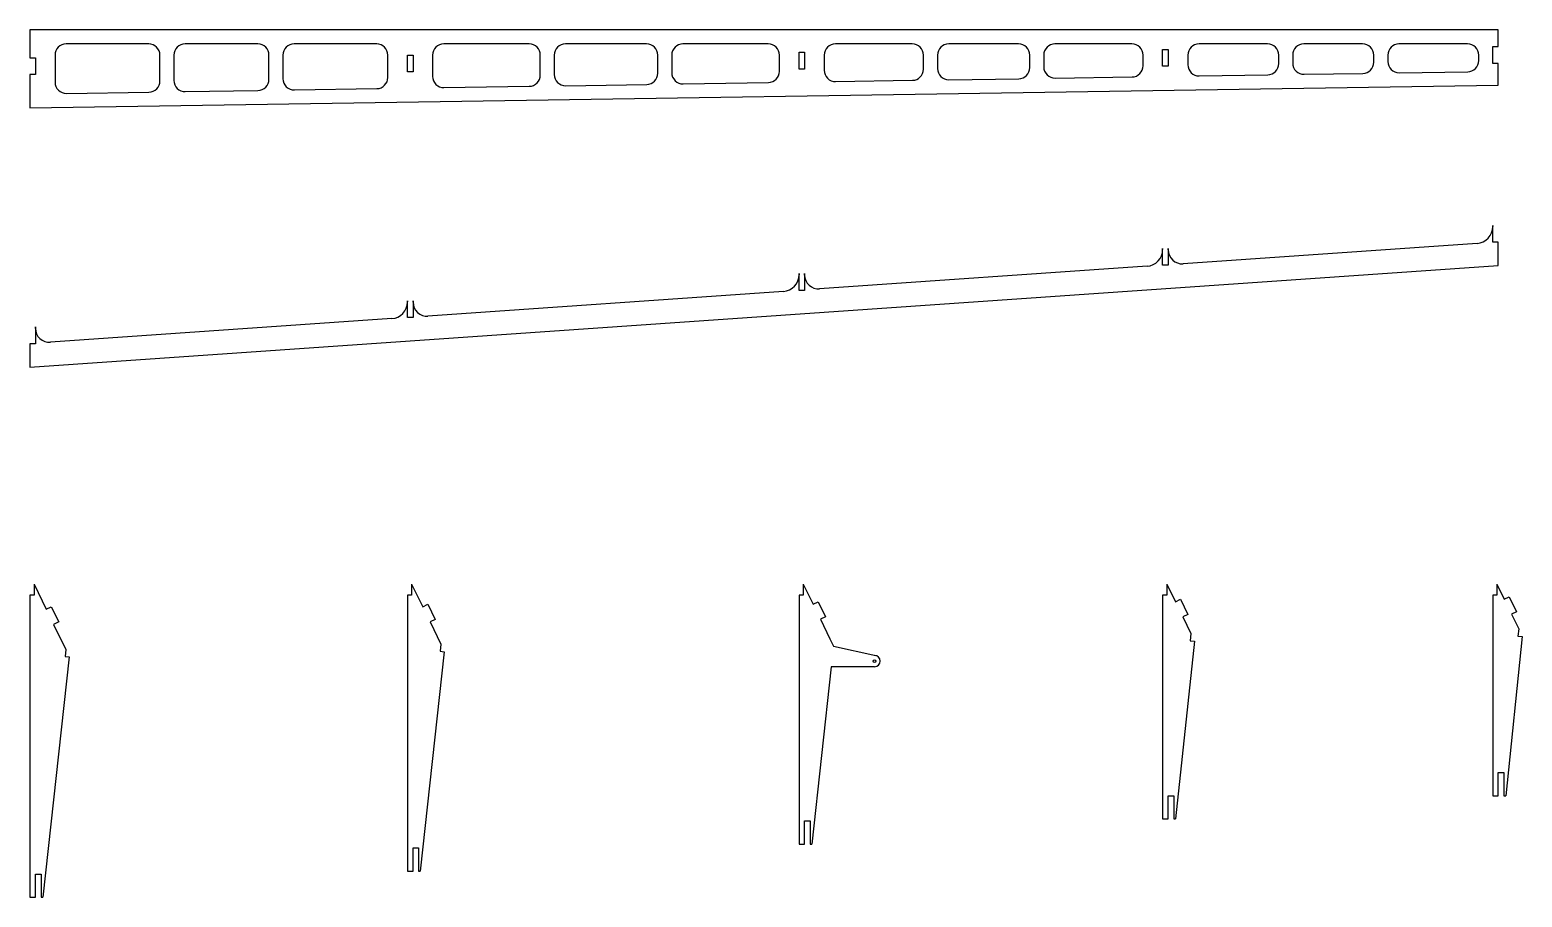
# Model space of a CAD drawing. Header units: millimetres. Extents: x -11497 to 404, y -3854 to 414.
# Drawn here: x -5068 to -4534, y -3466 to -3156 of the extents above; entities that cross this region are included whole.
import ezdxf

# ---------------------------------------------------------------- set-up
doc = ezdxf.new("R2010")
doc.units = ezdxf.units.MM
doc.layers.add('细线层', color=4, linetype='Continuous', lineweight=25)

msp = doc.modelspace()

# ---------------------------------------------------------------- linework, layer by layer
at = {"layer": '细线层'}
for p, q in [((-5067.9508, -3156.3957), (-5067.9508, -3166.3957)), ((-4542.9508, -3156.3957), (-5067.9508, -3156.3957)), ((-4542.9508, -3162.3957), (-4542.9508, -3156.3957)), ((-5025.4508, -3161.3957), (-5054.9508, -3161.3957)), ((-4986.4508, -3161.3957), (-5012.4508, -3161.3957)), ((-4943.9508, -3161.3957), (-4973.4508, -3161.3957)), ((-4889.4508, -3161.3957), (-4919.9508, -3161.3957)), ((-4847.4508, -3161.3957), (-4876.4508, -3161.3957)), ((-4803.9508, -3161.3957), (-4834.4508, -3161.3957)), ((-4752.4508, -3161.3957), (-4779.9508, -3161.3957)), ((-4714.4508, -3161.3957), (-4739.4508, -3161.3957)), ((-4673.9508, -3161.3957), (-4701.4508, -3161.3957)), ((-4625.4508, -3161.3957), (-4649.9508, -3161.3957)), ((-4591.4508, -3161.3957), (-4612.4508, -3161.3957)), ((-4553.9508, -3161.3957), (-4578.4508, -3161.3957)), ((-5058.9508, -3165.3957), (-5058.9508, -3175.1194)), ((-5021.4508, -3174.6626), (-5021.4508, -3165.3957)), ((-5016.4508, -3165.3957), (-5016.4508, -3174.4613)), ((-4982.4508, -3174.0586), (-4982.4508, -3165.3957)), ((-4977.4508, -3165.3957), (-4977.4508, -3173.8573)), ((-4939.9508, -3173.4005), (-4939.9508, -3165.3957)), ((-4923.9508, -3165.3957), (-4923.9508, -3173.0288)), ((-4885.4508, -3172.5565), (-4885.4508, -3165.3957)), ((-4880.4508, -3165.3957), (-4880.4508, -3172.3552)), ((-4843.4508, -3171.9061), (-4843.4508, -3165.3957)), ((-4838.4508, -3165.3957), (-4838.4508, -3171.7048)), ((-4799.9508, -3171.2325), (-4799.9508, -3165.3957)), ((-4783.9508, -3165.3957), (-4783.9508, -3170.8608)), ((-4748.4508, -3170.4349), (-4748.4508, -3165.3957)), ((-4743.4508, -3165.3957), (-4743.4508, -3170.2336)), ((-4710.4508, -3169.8465), (-4710.4508, -3165.3957)), ((-4705.4508, -3165.3957), (-4705.4508, -3169.6452)), ((-4669.9508, -3169.2193), (-4669.9508, -3165.3957)), ((-4653.9508, -3165.3957), (-4653.9508, -3168.8476)), ((-4621.4508, -3168.4682), (-4621.4508, -3165.3957)), ((-4616.4508, -3165.3957), (-4616.4508, -3168.2669)), ((-4587.4508, -3167.9417), (-4587.4508, -3165.3957)), ((-4582.4508, -3165.3957), (-4582.4508, -3167.7404)), ((-4549.9508, -3167.361), (-4549.9508, -3165.3957)), ((-4542.9508, -3176.1917), (-4542.9508, -3168.3957)), ((-5067.9508, -3172.3957), (-5067.9508, -3184.3218)), ((-4779.8888, -3174.8603), (-4752.3888, -3174.4345)), ((-4739.3888, -3174.2331), (-4714.3888, -3173.846)), ((-4701.3888, -3173.6447), (-4673.8888, -3173.2188)), ((-4649.8888, -3172.8472), (-4625.3888, -3172.4677)), ((-4612.3888, -3172.2664), (-4591.3888, -3171.9412)), ((-4578.3888, -3171.7399), (-4553.8888, -3171.3605)), ((-5067.9508, -3184.3218), (-4542.9508, -3176.1917)), ((-5054.8888, -3179.1189), (-5025.3888, -3178.6621)), ((-5012.3888, -3178.4608), (-4986.3888, -3178.0582)), ((-4973.3888, -3177.8568), (-4943.8888, -3177.4)), ((-4919.8888, -3177.0283), (-4889.3888, -3176.556)), ((-4876.3888, -3176.3547), (-4847.3888, -3175.9056)), ((-4834.3888, -3175.7043), (-4803.8888, -3175.232)), ((-4544.9508, -3226.3241), (-4544.9508, -3226.7256)), ((-4550.5359, -3232.7112), (-4655.6051, -3239.9932)), ((-4542.9508, -3240.5855), (-4542.9508, -3232.3241)), ((-4662.9508, -3234.5023), (-4662.9508, -3234.9037)), ((-4660.9508, -3235.0052), (-4660.9508, -3234.5023)), ((-5067.9508, -3276.9714), (-4542.9508, -3240.5855)), ((-4792.9508, -3243.5121), (-4792.9508, -3243.9136)), ((-4790.9508, -3244.015), (-4790.9508, -3243.5121)), ((-4668.5359, -3240.8894), (-4785.6051, -3249.003)), ((-4932.9508, -3253.215), (-4932.9508, -3253.6165)), ((-4930.9508, -3253.7179), (-4930.9508, -3253.215)), ((-4798.5359, -3249.8992), (-4925.6051, -3258.7059)), ((-4938.5359, -3259.6021), (-5060.6051, -3268.0623)), ((-5065.9508, -3263.0743), (-5065.9508, -3262.5714)), ((-5067.9508, -3268.5714), (-5067.9508, -3276.9714)), ((-5066.4508, -3354.4859), (-5066.4508, -3358.4859)), ((-5066.4508, -3354.4859), (-5062.067, -3363.4738)), ((-4931.4508, -3354.4859), (-4931.4508, -3358.4859)), ((-4931.4508, -3354.4859), (-4927.5054, -3362.575)), ((-4791.4508, -3354.4859), (-4791.4508, -3358.4859)), ((-4791.4508, -3354.4859), (-4787.9438, -3361.6762)), ((-4661.4508, -3354.4859), (-4661.4508, -3358.4859)), ((-4661.4508, -3354.4859), (-4658.3822, -3360.7774)), ((-4543.4508, -3354.4859), (-4543.4508, -3358.4859)), ((-4543.4508, -3354.4859), (-4540.8205, -3359.8786)), ((-5066.4508, -3358.4859), (-5067.9508, -3358.4859)), ((-5067.9508, -3358.4859), (-5067.9508, -3466.3558)), ((-4931.4508, -3358.4859), (-4932.9508, -3358.4859)), ((-4932.9508, -3358.4859), (-4932.9508, -3457.0351)), ((-4791.4508, -3358.4859), (-4792.9508, -3358.4859)), ((-4792.9508, -3358.4859), (-4792.9508, -3447.3686)), ((-4787.9438, -3361.6762), (-4786.1462, -3360.7995)), ((-4786.1462, -3360.7995), (-4783.516, -3366.1923)), ((-4661.4508, -3358.4859), (-4662.9508, -3358.4859)), ((-4662.9508, -3358.4859), (-4662.9508, -3438.3939)), ((-4658.3822, -3360.7774), (-4656.5846, -3359.9007)), ((-4656.5846, -3359.9007), (-4653.9543, -3365.2935)), ((-4543.4508, -3358.4859), (-4544.9508, -3358.4859)), ((-4544.9508, -3358.4859), (-4544.9508, -3430.1085)), ((-4540.8205, -3359.8786), (-4539.0229, -3359.0019)), ((-4539.0229, -3359.0019), (-4536.3927, -3364.3947)), ((-5062.067, -3363.4738), (-5060.2695, -3362.5971)), ((-5060.2695, -3362.5971), (-5057.6392, -3367.9898)), ((-4927.5054, -3362.575), (-4925.7078, -3361.6983)), ((-4925.7078, -3361.6983), (-4923.0776, -3367.0911)), ((-4783.516, -3366.1923), (-4785.3136, -3367.069)), ((-4653.9543, -3365.2935), (-4655.7519, -3366.1702)), ((-4655.7519, -3366.1702), (-4652.8288, -3372.1635)), ((-4536.3927, -3364.3947), (-4538.1903, -3365.2714)), ((-4538.1903, -3365.2714), (-4535.6473, -3370.4853)), ((-5057.6392, -3367.9898), (-5059.4368, -3368.8666)), ((-5059.4368, -3368.8666), (-5055.0664, -3377.8273)), ((-4923.0776, -3367.0911), (-4924.8752, -3367.9678)), ((-4924.8752, -3367.9678), (-4920.9872, -3375.9394)), ((-4785.3136, -3367.069), (-4781.9421, -3373.9814)), ((-4535.6473, -3370.4853), (-4535.9109, -3373.0383)), ((-4535.6473, -3370.4853), (-4535.9109, -3373.0383)), ((-4920.9872, -3375.9394), (-4921.2647, -3378.4782)), ((-4920.9872, -3375.9394), (-4921.2647, -3378.4782)), ((-4781.9421, -3373.9814), (-4780.6431, -3376.6448)), ((-4780.6431, -3376.6448), (-4765.5135, -3380.0343)), ((-4651.6061, -3374.8686), (-4658.3135, -3438.3939)), ((-4652.8288, -3372.1635), (-4653.0978, -3374.7111)), ((-4652.8288, -3372.1635), (-4653.0978, -3374.7111)), ((-4653.0978, -3374.7111), (-4651.6061, -3374.8686)), ((-4653.0978, -3374.7111), (-4651.6061, -3374.8686)), ((-4534.4188, -3373.1923), (-4540.2945, -3430.1085)), ((-4535.9109, -3373.0383), (-4534.4188, -3373.1923)), ((-4535.9109, -3373.0383), (-4534.4188, -3373.1923)), ((-5053.8561, -3380.528), (-5063.3546, -3466.3558)), ((-5055.0664, -3377.8273), (-5055.347, -3380.363)), ((-5055.0664, -3377.8273), (-5055.347, -3380.363)), ((-5055.347, -3380.363), (-5053.8561, -3380.528)), ((-5055.347, -3380.363), (-5053.8561, -3380.528)), ((-4919.7736, -3378.6413), (-4928.3437, -3457.0351)), ((-4921.2647, -3378.4782), (-4919.7736, -3378.6413)), ((-4921.2647, -3378.4782), (-4919.7736, -3378.6413)), ((-4781.5099, -3383.9859), (-4788.3298, -3447.3686)), ((-4765.9508, -3383.9859), (-4781.5099, -3383.9859)), ((-4542.9508, -3430.1085), (-4542.9508, -3421.8585)), ((-4542.9508, -3421.8585), (-4540.9508, -3421.8585)), ((-4540.9508, -3421.8585), (-4540.9508, -3430.1085)), ((-4660.9508, -3438.3939), (-4660.9508, -3430.1439)), ((-4660.9508, -3430.1439), (-4658.9508, -3430.1439)), ((-4658.9508, -3430.1439), (-4658.9508, -3438.3939)), ((-4544.9508, -3430.1085), (-4542.9508, -3430.1085)), ((-4540.9508, -3430.1085), (-4540.2945, -3430.1085)), ((-4790.9508, -3447.3686), (-4790.9508, -3439.1186)), ((-4790.9508, -3439.1186), (-4788.9508, -3439.1186)), ((-4788.9508, -3439.1186), (-4788.9508, -3447.3686)), ((-4662.9508, -3438.3939), (-4660.9508, -3438.3939)), ((-4658.9508, -3438.3939), (-4658.3135, -3438.3939)), ((-4930.9508, -3457.0351), (-4930.9508, -3448.7851)), ((-4930.9508, -3448.7851), (-4928.9508, -3448.7851)), ((-4928.9508, -3448.7851), (-4928.9508, -3457.0351)), ((-4792.9508, -3447.3686), (-4790.9508, -3447.3686)), ((-4788.9508, -3447.3686), (-4788.3298, -3447.3686)), ((-4932.9508, -3457.0351), (-4930.9508, -3457.0351)), ((-4928.9508, -3457.0351), (-4928.3437, -3457.0351)), ((-5065.9508, -3466.3558), (-5065.9508, -3458.1058)), ((-5065.9508, -3458.1058), (-5063.9508, -3458.1058)), ((-5063.9508, -3458.1058), (-5063.9508, -3466.3558)), ((-5067.9508, -3466.3558), (-5065.9508, -3466.3558)), ((-5063.9508, -3466.3558), (-5063.3546, -3466.3558))]:
    msp.add_line(p, q, dxfattribs=at)
for points in [[(-4662.9508, -3163.3957), (-4660.9508, -3163.3957), (-4660.9508, -3169.3957), (-4662.9508, -3169.3957)], [(-4932.9508, -3165.3957), (-4930.9508, -3165.3957), (-4930.9508, -3171.3957), (-4932.9508, -3171.3957)], [(-4792.9508, -3164.3957), (-4790.9508, -3164.3957), (-4790.9508, -3170.3957), (-4792.9508, -3170.3957)]]:
    msp.add_lwpolyline(points, close=True, dxfattribs=at)
for points in [[(-4542.9508, -3168.3957), (-4544.9508, -3168.3957), (-4544.9508, -3162.3957), (-4542.9508, -3162.3957)], [(-5067.9508, -3166.3957), (-5065.9508, -3166.3957), (-5065.9508, -3172.3957), (-5067.9508, -3172.3957)], [(-4542.9508, -3232.3241), (-4544.9508, -3232.3241), (-4544.9508, -3226.3241)], [(-4660.9508, -3234.5023), (-4660.9508, -3240.5023), (-4662.9508, -3240.5023), (-4662.9508, -3234.5023)], [(-4790.9508, -3243.5121), (-4790.9508, -3249.5121), (-4792.9508, -3249.5121), (-4792.9508, -3243.5121)], [(-4930.9508, -3253.215), (-4930.9508, -3259.215), (-4932.9508, -3259.215), (-4932.9508, -3253.215)], [(-5065.9508, -3262.5714), (-5065.9508, -3268.5714), (-5067.9508, -3268.5714)]]:
    msp.add_lwpolyline(points, dxfattribs=at)
msp.add_circle((-4765.9508, -3381.9859), 0.5, dxfattribs=at)
for centre, radius, start, end in [((-5054.9508, -3165.3957), 4, 90, 180), ((-5025.4508, -3165.3957), 4, 0, 90), ((-5012.4508, -3165.3957), 4, 90, 180), ((-4986.4508, -3165.3957), 4, 0, 90), ((-4973.4508, -3165.3957), 4, 90, 180), ((-4943.9508, -3165.3957), 4, 0, 90), ((-4919.9508, -3165.3957), 4, 90, 180), ((-4889.4508, -3165.3957), 4, 0, 90), ((-4876.4508, -3165.3957), 4, 90, 180), ((-4847.4508, -3165.3957), 4, 0, 90), ((-4834.4508, -3165.3957), 4, 90, 180), ((-4803.9508, -3165.3957), 4, 0, 90), ((-4779.9508, -3165.3957), 4, 90, 180), ((-4752.4508, -3165.3957), 4, 0, 90), ((-4739.4508, -3165.3957), 4, 90, 180), ((-4714.4508, -3165.3957), 4, 0, 90), ((-4701.4508, -3165.3957), 4, 90, 180), ((-4673.9508, -3165.3957), 4, 0, 90), ((-4649.9508, -3165.3957), 4, 90, 180), ((-4625.4508, -3165.3957), 4, 0, 90), ((-4612.4508, -3165.3957), 4, 90, 180), ((-4591.4508, -3165.3957), 4, 0, 90), ((-4578.4508, -3165.3957), 4, 90, 180), ((-4553.9508, -3165.3957), 4, 0, 90), ((-4649.9508, -3168.8476), 4, 180, 270.887206), ((-4625.4508, -3168.4682), 4, 270.887206, 0), ((-4612.4508, -3168.2669), 4, 180, 270.887206), ((-4591.4508, -3167.9417), 4, 270.887206, 0), ((-4578.4508, -3167.7404), 4, 180, 270.887206), ((-4553.9508, -3167.361), 4, 270.887206, 0), ((-5012.4508, -3174.4613), 4, 180, 270.887206), ((-4986.4508, -3174.0586), 4, 270.887206, 0), ((-4973.4508, -3173.8573), 4, 180, 270.887206), ((-4943.9508, -3173.4005), 4, 270.887206, 0), ((-4919.9508, -3173.0288), 4, 180, 270.887206), ((-4889.4508, -3172.5565), 4, 270.887206, 0), ((-4876.4508, -3172.3552), 4, 180, 270.887206), ((-4847.4508, -3171.9061), 4, 270.887206, 0), ((-4834.4508, -3171.7048), 4, 180, 270.887206), ((-4803.9508, -3171.2325), 4, 270.887206, 0), ((-4779.9508, -3170.8608), 4, 180, 270.887206), ((-4752.4508, -3170.4349), 4, 270.887206, 0), ((-4739.4508, -3170.2336), 4, 180, 270.887206), ((-4714.4508, -3169.8465), 4, 270.887206, 0), ((-4701.4508, -3169.6452), 4, 180, 270.887206), ((-4673.9508, -3169.2193), 4, 270.887206, 0), ((-5054.9508, -3175.1194), 4, 180, 270.887206), ((-5025.4508, -3174.6626), 4, 270.887206, 0), ((-4550.9508, -3226.7256), 6, 273.964631, 0), ((-4668.9508, -3234.9037), 6, 273.964631, 0), ((-4655.9508, -3235.0052), 5, 180, 273.964631), ((-4798.9508, -3243.9136), 6, 273.964631, 0), ((-4785.9508, -3244.015), 5, 180, 273.964631), ((-4938.9508, -3253.6165), 6, 273.964631, 0), ((-4925.9508, -3253.7179), 5, 180, 273.964631), ((-5060.9508, -3263.0743), 5, 180, 273.964631), ((-4765.9508, -3381.9859), 2, 270, 90)]:
    msp.add_arc(centre, radius, start, end, dxfattribs=at)

doc.saveas('drawing.dxf')
